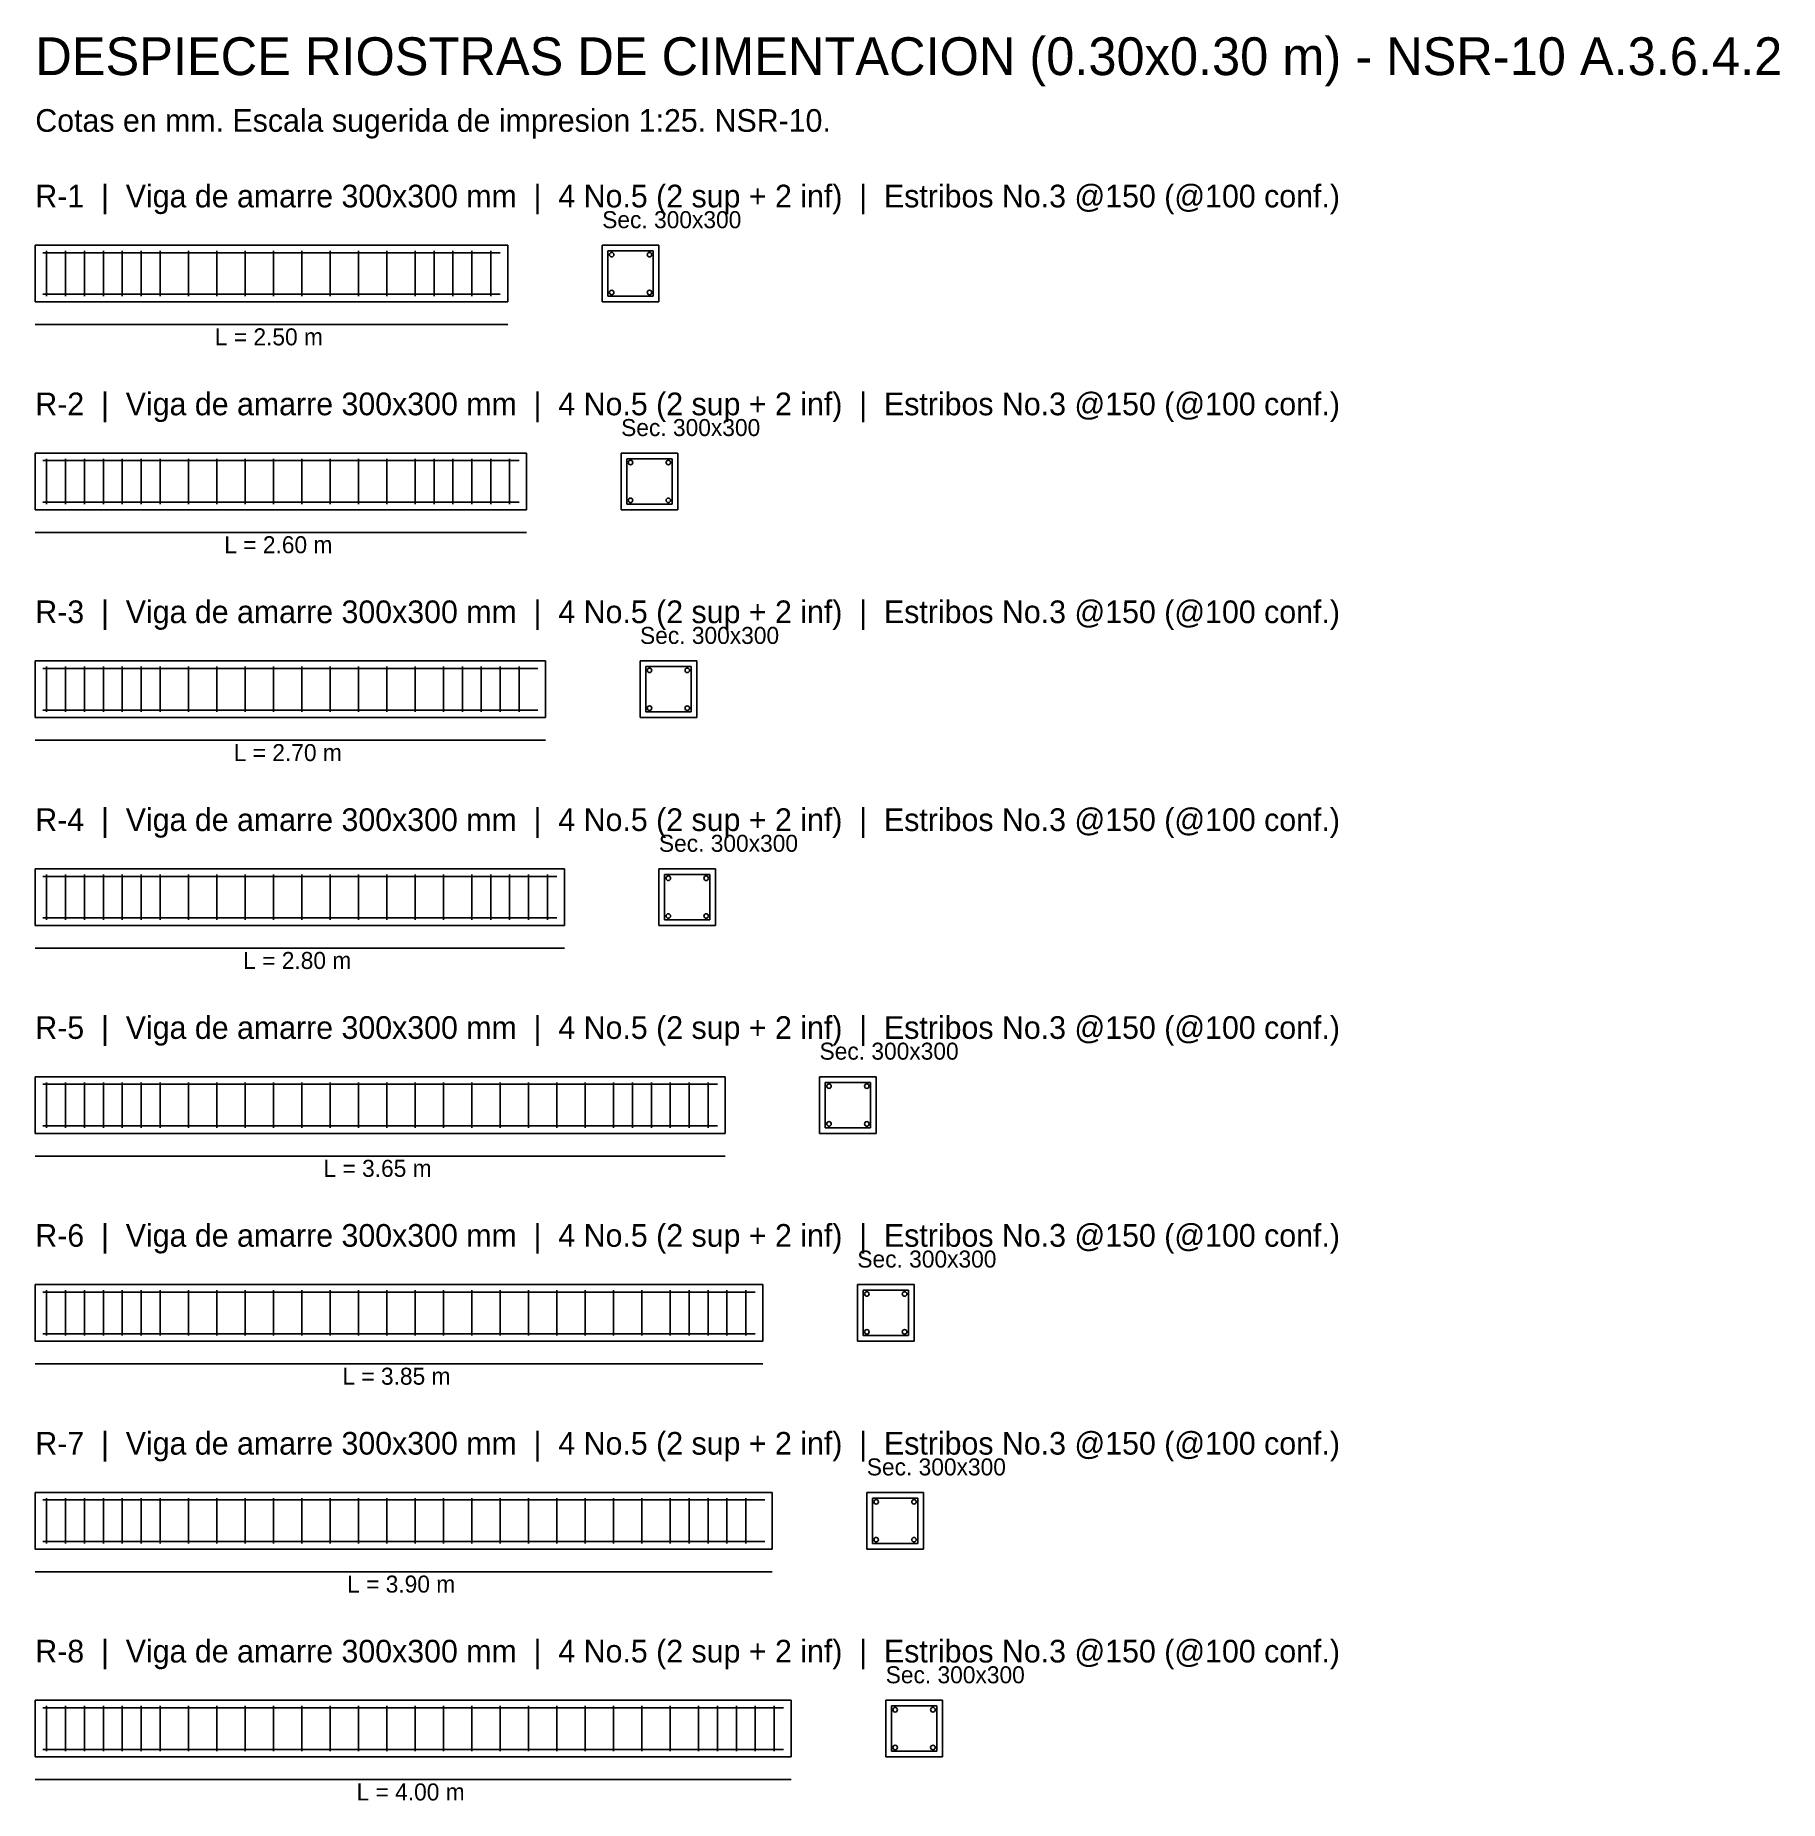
# Model space of a CAD drawing. Header units: metres. Extents: x 0 to 9231, y -7931 to 1411.
import ezdxf

# ---------------------------------------------------------------- set-up
doc = ezdxf.new("R2010")
doc.units = ezdxf.units.M

msp = doc.modelspace()

# ---------------------------------------------------------------- linework, layer by layer
at = {"layer": 'ACERO'}
for p, q in [((40, 260), (2460, 260)), ((40, 40), (2460, 40)), ((40, -840), (2560, -840)), ((40, -1060), (2560, -1060)), ((40, -1940), (2660, -1940)), ((40, -2160), (2660, -2160)), ((40, -3040), (2760, -3040)), ((40, -3260), (2760, -3260)), ((40, -4140), (3610, -4140)), ((40, -4360), (3610, -4360)), ((40, -5240), (3810, -5240)), ((40, -5460), (3810, -5460)), ((40, -6340), (3860, -6340)), ((40, -6560), (3860, -6560)), ((40, -7440), (3960, -7440)), ((40, -7660), (3960, -7660))]:
    msp.add_line(p, q, dxfattribs=at)
for centre in [(3050, 250), (3250, 250), (3050, 50), (3250, 50), (3150, -850), (3350, -850), (3150, -1050), (3350, -1050), (3250, -1950), (3450, -1950), (3250, -2150), (3450, -2150), (3350, -3050), (3550, -3050), (3350, -3250), (3550, -3250), (4200, -4150), (4400, -4150), (4200, -4350), (4400, -4350), (4400, -5250), (4600, -5250), (4400, -5450), (4600, -5450), (4450, -6350), (4650, -6350), (4450, -6550), (4650, -6550), (4550, -7450), (4750, -7450), (4550, -7650), (4750, -7650)]:
    msp.add_circle(centre, 12, dxfattribs=at)
at = {"layer": 'CONCRETO'}
for p, q in [((2500, 300), (0, 300)), ((0, 300), (0, 0)), ((2500, 0), (2500, 300)), ((3300, 300), (3000, 300)), ((3000, 300), (3000, 0)), ((3300, 0), (3300, 300)), ((0, 0), (2500, 0)), ((3000, 0), (3300, 0)), ((2600, -800), (0, -800)), ((0, -800), (0, -1100)), ((2600, -1100), (2600, -800)), ((3400, -800), (3100, -800)), ((3100, -800), (3100, -1100)), ((3400, -1100), (3400, -800)), ((0, -1100), (2600, -1100)), ((3100, -1100), (3400, -1100)), ((2700, -1900), (0, -1900)), ((0, -1900), (0, -2200)), ((2700, -2200), (2700, -1900)), ((3500, -1900), (3200, -1900)), ((3200, -1900), (3200, -2200)), ((3500, -2200), (3500, -1900)), ((0, -2200), (2700, -2200)), ((3200, -2200), (3500, -2200)), ((2800, -3000), (0, -3000)), ((0, -3000), (0, -3300)), ((2800, -3300), (2800, -3000)), ((3600, -3000), (3300, -3000)), ((3300, -3000), (3300, -3300)), ((3600, -3300), (3600, -3000)), ((0, -3300), (2800, -3300)), ((3300, -3300), (3600, -3300)), ((3650, -4100), (0, -4100)), ((0, -4100), (0, -4400)), ((3650, -4400), (3650, -4100)), ((4450, -4100), (4150, -4100)), ((4150, -4100), (4150, -4400)), ((4450, -4400), (4450, -4100)), ((0, -4400), (3650, -4400)), ((4150, -4400), (4450, -4400)), ((3850, -5200), (0, -5200)), ((0, -5200), (0, -5500)), ((3850, -5500), (3850, -5200)), ((4650, -5200), (4350, -5200)), ((4350, -5200), (4350, -5500)), ((4650, -5500), (4650, -5200)), ((0, -5500), (3850, -5500)), ((4350, -5500), (4650, -5500)), ((3900, -6300), (0, -6300)), ((0, -6300), (0, -6600)), ((3900, -6600), (3900, -6300)), ((4700, -6300), (4400, -6300)), ((4400, -6300), (4400, -6600)), ((4700, -6600), (4700, -6300)), ((0, -6600), (3900, -6600)), ((4400, -6600), (4700, -6600)), ((4000, -7400), (0, -7400)), ((0, -7400), (0, -7700)), ((4000, -7700), (4000, -7400)), ((4800, -7400), (4500, -7400)), ((4500, -7400), (4500, -7700)), ((4800, -7700), (4800, -7400)), ((0, -7700), (4000, -7700)), ((4500, -7700), (4800, -7700))]:
    msp.add_line(p, q, dxfattribs=at)
at = {"layer": 'COTA'}
for p, q in [((0, -120), (2500, -120)), ((0, -1220), (2600, -1220)), ((0, -2320), (2700, -2320)), ((0, -3420), (2800, -3420)), ((0, -4520), (3650, -4520)), ((0, -5620), (3850, -5620)), ((0, -6720), (3900, -6720)), ((0, -7820), (4000, -7820))]:
    msp.add_line(p, q, dxfattribs=at)
at = {"layer": 'ESTRIBO'}
for p, q in [((60, 30), (60, 270)), ((160, 30), (160, 270)), ((260, 30), (260, 270)), ((360, 30), (360, 270)), ((460, 30), (460, 270)), ((560, 30), (560, 270)), ((660, 30), (660, 270)), ((810, 30), (810, 270)), ((960, 30), (960, 270)), ((1110, 30), (1110, 270)), ((1260, 30), (1260, 270)), ((1410, 30), (1410, 270)), ((1560, 30), (1560, 270)), ((1710, 30), (1710, 270)), ((1860, 30), (1860, 270)), ((2010, 30), (2010, 270)), ((2110, 30), (2110, 270)), ((2210, 30), (2210, 270)), ((2310, 30), (2310, 270)), ((2410, 30), (2410, 270)), ((3270, 270), (3030, 270)), ((3030, 270), (3030, 30)), ((3270, 30), (3270, 270)), ((3030, 30), (3270, 30)), ((60, -1070), (60, -830)), ((160, -1070), (160, -830)), ((260, -1070), (260, -830)), ((360, -1070), (360, -830)), ((460, -1070), (460, -830)), ((560, -1070), (560, -830)), ((660, -1070), (660, -830)), ((810, -1070), (810, -830)), ((960, -1070), (960, -830)), ((1110, -1070), (1110, -830)), ((1260, -1070), (1260, -830)), ((1410, -1070), (1410, -830)), ((1560, -1070), (1560, -830)), ((1710, -1070), (1710, -830)), ((1860, -1070), (1860, -830)), ((2010, -1070), (2010, -830)), ((2110, -1070), (2110, -830)), ((2210, -1070), (2210, -830)), ((2310, -1070), (2310, -830)), ((2410, -1070), (2410, -830)), ((2510, -1070), (2510, -830)), ((3370, -830), (3130, -830)), ((3130, -830), (3130, -1070)), ((3370, -1070), (3370, -830)), ((3130, -1070), (3370, -1070)), ((60, -2170), (60, -1930)), ((160, -2170), (160, -1930)), ((260, -2170), (260, -1930)), ((360, -2170), (360, -1930)), ((460, -2170), (460, -1930)), ((560, -2170), (560, -1930)), ((660, -2170), (660, -1930)), ((810, -2170), (810, -1930)), ((960, -2170), (960, -1930)), ((1110, -2170), (1110, -1930)), ((1260, -2170), (1260, -1930)), ((1410, -2170), (1410, -1930)), ((1560, -2170), (1560, -1930)), ((1710, -2170), (1710, -1930)), ((1860, -2170), (1860, -1930)), ((2010, -2170), (2010, -1930)), ((2160, -2170), (2160, -1930)), ((2260, -2170), (2260, -1930)), ((2360, -2170), (2360, -1930)), ((2460, -2170), (2460, -1930)), ((2560, -2170), (2560, -1930)), ((3470, -1930), (3230, -1930)), ((3230, -1930), (3230, -2170)), ((3470, -2170), (3470, -1930)), ((3230, -2170), (3470, -2170)), ((60, -3270), (60, -3030)), ((160, -3270), (160, -3030)), ((260, -3270), (260, -3030)), ((360, -3270), (360, -3030)), ((460, -3270), (460, -3030)), ((560, -3270), (560, -3030)), ((660, -3270), (660, -3030)), ((810, -3270), (810, -3030)), ((960, -3270), (960, -3030)), ((1110, -3270), (1110, -3030)), ((1260, -3270), (1260, -3030)), ((1410, -3270), (1410, -3030)), ((1560, -3270), (1560, -3030)), ((1710, -3270), (1710, -3030)), ((1860, -3270), (1860, -3030)), ((2010, -3270), (2010, -3030)), ((2160, -3270), (2160, -3030)), ((2310, -3270), (2310, -3030)), ((2410, -3270), (2410, -3030)), ((2510, -3270), (2510, -3030)), ((2610, -3270), (2610, -3030)), ((2710, -3270), (2710, -3030)), ((3570, -3030), (3330, -3030)), ((3330, -3030), (3330, -3270)), ((3570, -3270), (3570, -3030)), ((3330, -3270), (3570, -3270)), ((60, -4370), (60, -4130)), ((160, -4370), (160, -4130)), ((260, -4370), (260, -4130)), ((360, -4370), (360, -4130)), ((460, -4370), (460, -4130)), ((560, -4370), (560, -4130)), ((660, -4370), (660, -4130)), ((810, -4370), (810, -4130)), ((960, -4370), (960, -4130)), ((1110, -4370), (1110, -4130)), ((1260, -4370), (1260, -4130)), ((1410, -4370), (1410, -4130)), ((1560, -4370), (1560, -4130)), ((1710, -4370), (1710, -4130)), ((1860, -4370), (1860, -4130)), ((2010, -4370), (2010, -4130)), ((2160, -4370), (2160, -4130)), ((2310, -4370), (2310, -4130)), ((2460, -4370), (2460, -4130)), ((2610, -4370), (2610, -4130)), ((2760, -4370), (2760, -4130)), ((2910, -4370), (2910, -4130)), ((3060, -4370), (3060, -4130)), ((3160, -4370), (3160, -4130)), ((3260, -4370), (3260, -4130)), ((3360, -4370), (3360, -4130)), ((3460, -4370), (3460, -4130)), ((3560, -4370), (3560, -4130)), ((4420, -4130), (4180, -4130)), ((4180, -4130), (4180, -4370)), ((4420, -4370), (4420, -4130)), ((4180, -4370), (4420, -4370)), ((60, -5470), (60, -5230)), ((160, -5470), (160, -5230)), ((260, -5470), (260, -5230)), ((360, -5470), (360, -5230)), ((460, -5470), (460, -5230)), ((560, -5470), (560, -5230)), ((660, -5470), (660, -5230)), ((810, -5470), (810, -5230)), ((960, -5470), (960, -5230)), ((1110, -5470), (1110, -5230)), ((1260, -5470), (1260, -5230)), ((1410, -5470), (1410, -5230)), ((1560, -5470), (1560, -5230)), ((1710, -5470), (1710, -5230)), ((1860, -5470), (1860, -5230)), ((2010, -5470), (2010, -5230)), ((2160, -5470), (2160, -5230)), ((2310, -5470), (2310, -5230)), ((2460, -5470), (2460, -5230)), ((2610, -5470), (2610, -5230)), ((2760, -5470), (2760, -5230)), ((2910, -5470), (2910, -5230)), ((3060, -5470), (3060, -5230)), ((3210, -5470), (3210, -5230)), ((3360, -5470), (3360, -5230)), ((3460, -5470), (3460, -5230)), ((3560, -5470), (3560, -5230)), ((3660, -5470), (3660, -5230)), ((3760, -5470), (3760, -5230)), ((4620, -5230), (4380, -5230)), ((4380, -5230), (4380, -5470)), ((4620, -5470), (4620, -5230)), ((4380, -5470), (4620, -5470)), ((60, -6570), (60, -6330)), ((160, -6570), (160, -6330)), ((260, -6570), (260, -6330)), ((360, -6570), (360, -6330)), ((460, -6570), (460, -6330)), ((560, -6570), (560, -6330)), ((660, -6570), (660, -6330)), ((810, -6570), (810, -6330)), ((960, -6570), (960, -6330)), ((1110, -6570), (1110, -6330)), ((1260, -6570), (1260, -6330)), ((1410, -6570), (1410, -6330)), ((1560, -6570), (1560, -6330)), ((1710, -6570), (1710, -6330)), ((1860, -6570), (1860, -6330)), ((2010, -6570), (2010, -6330)), ((2160, -6570), (2160, -6330)), ((2310, -6570), (2310, -6330)), ((2460, -6570), (2460, -6330)), ((2610, -6570), (2610, -6330)), ((2760, -6570), (2760, -6330)), ((2910, -6570), (2910, -6330)), ((3060, -6570), (3060, -6330)), ((3210, -6570), (3210, -6330)), ((3360, -6570), (3360, -6330)), ((3460, -6570), (3460, -6330)), ((3560, -6570), (3560, -6330)), ((3660, -6570), (3660, -6330)), ((3760, -6570), (3760, -6330)), ((4670, -6330), (4430, -6330)), ((4430, -6330), (4430, -6570)), ((4670, -6570), (4670, -6330)), ((4430, -6570), (4670, -6570)), ((60, -7670), (60, -7430)), ((160, -7670), (160, -7430)), ((260, -7670), (260, -7430)), ((360, -7670), (360, -7430)), ((460, -7670), (460, -7430)), ((560, -7670), (560, -7430)), ((660, -7670), (660, -7430)), ((810, -7670), (810, -7430)), ((960, -7670), (960, -7430)), ((1110, -7670), (1110, -7430)), ((1260, -7670), (1260, -7430)), ((1410, -7670), (1410, -7430)), ((1560, -7670), (1560, -7430)), ((1710, -7670), (1710, -7430)), ((1860, -7670), (1860, -7430)), ((2010, -7670), (2010, -7430)), ((2160, -7670), (2160, -7430)), ((2310, -7670), (2310, -7430)), ((2460, -7670), (2460, -7430)), ((2610, -7670), (2610, -7430)), ((2760, -7670), (2760, -7430)), ((2910, -7670), (2910, -7430)), ((3060, -7670), (3060, -7430)), ((3210, -7670), (3210, -7430)), ((3360, -7670), (3360, -7430)), ((3510, -7670), (3510, -7430)), ((3610, -7670), (3610, -7430)), ((3710, -7670), (3710, -7430)), ((3810, -7670), (3810, -7430)), ((3910, -7670), (3910, -7430)), ((4770, -7430), (4530, -7430)), ((4530, -7430), (4530, -7670)), ((4770, -7670), (4770, -7430)), ((4530, -7670), (4770, -7670))]:
    msp.add_line(p, q, dxfattribs=at)

# ---------------------------------------------------------------- texts
at = {"layer": 'COTA'}
for s, p in [('L = 2.50 m', (950, -230)), ('L = 2.60 m', (1000, -1330)), ('L = 2.70 m', (1050, -2430)), ('L = 2.80 m', (1100, -3530)), ('L = 3.65 m', (1525, -4630)), ('L = 3.85 m', (1625, -5730)), ('L = 3.90 m', (1650, -6830)), ('L = 4.00 m', (1700, -7930))]:
    msp.add_text(s, height=90, dxfattribs=at).set_placement(p)
at = {"layer": 'TEXTO'}
for s, height, p in [('Cotas en mm. Escala sugerida de impresion 1:25. NSR-10.', 120, (0, 900)), ('R-1  |  Viga de amarre 300x300 mm  |  4 No.5 (2 sup + 2 inf)  |  Estribos No.3 @150 (@100 conf.)', 120, (0, 500)), ('Sec. 300x300', 90, (3000, 390)), ('R-2  |  Viga de amarre 300x300 mm  |  4 No.5 (2 sup + 2 inf)  |  Estribos No.3 @150 (@100 conf.)', 120, (0, -600)), ('Sec. 300x300', 90, (3100, -710)), ('R-3  |  Viga de amarre 300x300 mm  |  4 No.5 (2 sup + 2 inf)  |  Estribos No.3 @150 (@100 conf.)', 120, (0, -1700)), ('Sec. 300x300', 90, (3200, -1810)), ('R-4  |  Viga de amarre 300x300 mm  |  4 No.5 (2 sup + 2 inf)  |  Estribos No.3 @150 (@100 conf.)', 120, (0, -2800)), ('Sec. 300x300', 90, (3300, -2910)), ('R-5  |  Viga de amarre 300x300 mm  |  4 No.5 (2 sup + 2 inf)  |  Estribos No.3 @150 (@100 conf.)', 120, (0, -3900)), ('Sec. 300x300', 90, (4150, -4010)), ('R-6  |  Viga de amarre 300x300 mm  |  4 No.5 (2 sup + 2 inf)  |  Estribos No.3 @150 (@100 conf.)', 120, (0, -5000)), ('Sec. 300x300', 90, (4350, -5110)), ('R-7  |  Viga de amarre 300x300 mm  |  4 No.5 (2 sup + 2 inf)  |  Estribos No.3 @150 (@100 conf.)', 120, (0, -6100)), ('Sec. 300x300', 90, (4400, -6210)), ('R-8  |  Viga de amarre 300x300 mm  |  4 No.5 (2 sup + 2 inf)  |  Estribos No.3 @150 (@100 conf.)', 120, (0, -7200)), ('Sec. 300x300', 90, (4500, -7310))]:
    msp.add_text(s, height=height, dxfattribs=at).set_placement(p)
at = {"layer": 'TITULO'}
msp.add_text('DESPIECE RIOSTRAS DE CIMENTACION (0.30x0.30 m) - NSR-10 A.3.6.4.2', height=200, dxfattribs=at).set_placement((0, 1200))

doc.saveas('drawing.dxf')
